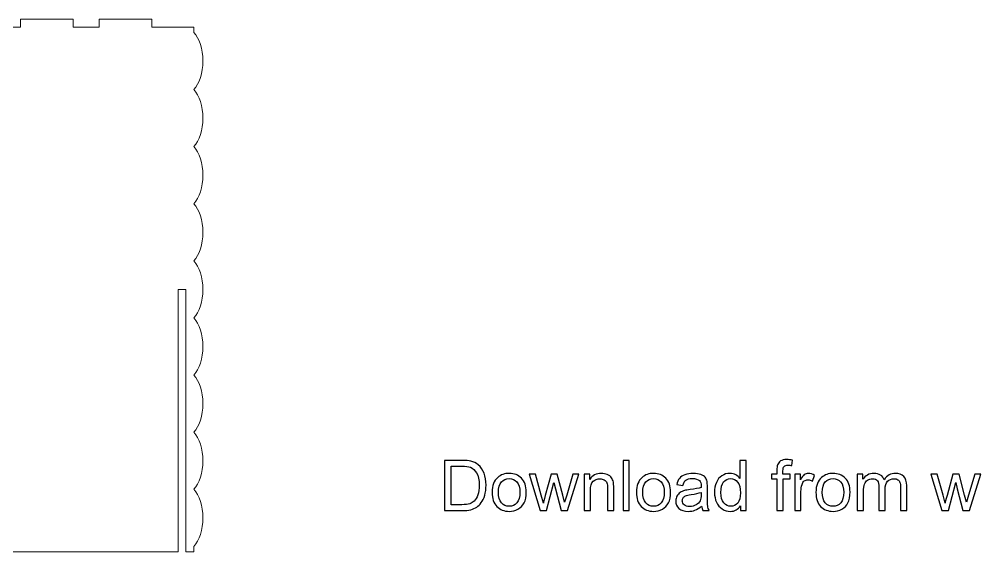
# Model space of a CAD drawing. Header units: millimetres. Extents: x 163 to 1278, y -605 to 37.
# Drawn here: x 484.1 to 850.4, y -604.7 to -401.7 of the extents above; entities that cross this region are included whole.
import ezdxf

# ---------------------------------------------------------------- set-up
doc = ezdxf.new("R2010")
doc.units = ezdxf.units.MM
doc.header["$MEASUREMENT"] = 0
doc.layers.add('Layer 1', color=7, linetype='Continuous')

msp = doc.modelspace()

# ---------------------------------------------------------------- linework, layer by layer
at = {"layer": 'Layer 1', "color": 250, "lineweight": 20}
msp.add_open_spline([(438.5568, -604.6621), (438.5568, -604.6621), (441.5568, -604.6621), (441.5568, -604.6621), (441.5568, -604.6621), (441.5568, -604.6621), (441.5568, -504.662), (441.5568, -504.662), (441.5568, -504.662), (441.5568, -504.662), (444.5567, -504.662), (444.5567, -504.662), (444.5567, -504.662), (444.5567, -504.662), (444.5567, -604.6621), (444.5567, -604.6621), (444.5567, -604.6621), (444.5567, -604.6621), (544.5567, -604.6621), (544.5567, -604.6621), (544.5567, -604.6621), (544.5567, -604.6621), (544.5567, -504.662), (544.5567, -504.662), (544.5567, -504.662), (544.5567, -504.662), (547.5567, -504.662), (547.5567, -504.662), (547.5567, -504.662), (547.5567, -504.662), (547.5567, -604.6621), (547.5567, -604.6621), (547.5567, -604.6621), (547.5567, -604.6621), (550.5567, -604.6621), (550.5567, -604.6621), (550.5567, -604.6621), (550.5567, -604.6621), (550.5567, -602.6251), (550.5567, -602.6251), (550.5567, -602.6251), (552.6596, -600.3279), (554.053, -596.3112), (554.053, -591.7403), (554.053, -591.7403), (554.053, -587.1693), (552.6596, -583.1527), (550.5567, -580.8555), (550.5567, -580.8555), (552.6596, -578.5583), (554.053, -574.5417), (554.053, -569.9707), (554.053, -569.9707), (554.053, -565.3998), (552.6596, -561.3832), (550.5567, -559.086), (550.5567, -559.086), (552.6596, -556.7888), (554.053, -552.7721), (554.053, -548.2012), (554.053, -548.2012), (554.053, -543.6302), (552.6596, -539.6136), (550.5567, -537.3164), (550.5567, -537.3164), (552.6596, -535.0192), (554.053, -531.0026), (554.053, -526.4316), (554.053, -526.4316), (554.053, -521.8606), (552.6596, -517.844), (550.5567, -515.5468), (550.5567, -515.5468), (552.6596, -513.2496), (554.053, -509.233), (554.053, -504.662), (554.053, -504.662), (554.053, -500.091), (552.6596, -496.0744), (550.5567, -493.7772), (550.5567, -493.7772), (552.6596, -491.48), (554.053, -487.4634), (554.053, -482.8924), (554.053, -482.8924), (554.053, -478.3215), (552.6596, -474.3048), (550.5567, -472.0076), (550.5567, -472.0076), (552.6596, -469.7104), (554.053, -465.6938), (554.053, -461.1229), (554.053, -461.1229), (554.053, -456.5519), (552.6596, -452.5353), (550.5567, -450.2381), (550.5567, -450.2381), (552.6596, -447.9409), (554.053, -443.9243), (554.053, -439.3533), (554.053, -439.3533), (554.053, -434.7823), (552.6596, -430.7657), (550.5567, -428.4685), (550.5567, -428.4685), (552.6596, -426.1713), (554.053, -422.1547), (554.053, -417.5837), (554.053, -417.5837), (554.053, -413.0128), (552.6596, -408.9961), (550.5567, -406.6989), (550.5567, -406.6989), (550.5567, -406.6989), (550.5567, -404.6619), (550.5567, -404.6619), (550.5567, -404.6619), (550.5567, -404.6619), (546.4664, -404.6619), (546.4664, -404.6619), (546.4664, -404.6619), (546.4664, -404.6619), (534.5567, -404.6619), (534.5567, -404.6619), (534.5567, -404.6619), (534.5567, -404.6619), (534.5567, -401.6619), (534.5567, -401.6619), (534.5567, -401.6619), (534.5567, -401.6619), (514.5567, -401.6619), (514.5567, -401.6619), (514.5567, -401.6619), (514.5567, -401.6619), (514.5567, -404.6619), (514.5567, -404.6619), (514.5567, -404.6619), (514.5567, -404.6619), (504.5567, -404.6619), (504.5567, -404.6619), (504.5567, -404.6619), (504.5567, -404.6619), (504.5567, -401.6619), (504.5567, -401.6619), (504.5567, -401.6619), (504.5567, -401.6619), (484.5567, -401.6619), (484.5567, -401.6619), (484.5567, -401.6619), (484.5567, -401.6619), (484.5567, -404.6619), (484.5567, -404.6619), (484.5567, -404.6619), (484.5567, -404.6619), (474.5567, -404.6619), (474.5567, -404.6619), (474.5567, -404.6619), (474.5567, -404.6619), (474.5567, -401.6619), (474.5567, -401.6619), (474.5567, -401.6619), (474.5567, -401.6619), (454.5567, -401.6619), (454.5567, -401.6619), (454.5567, -401.6619), (454.5567, -401.6619), (454.5567, -404.6619), (454.5567, -404.6619), (454.5567, -404.6619), (454.5567, -404.6619), (442.647, -404.6619), (442.647, -404.6619), (442.647, -404.6619), (442.647, -404.6619), (438.5568, -404.6619), (438.5568, -404.6619), (438.5568, -404.6619), (438.5568, -404.6619), (438.5568, -406.6989), (438.5568, -406.6989), (438.5568, -406.6989), (436.4539, -408.9961), (435.0605, -413.0128), (435.0605, -417.5837), (435.0605, -417.5837), (435.0605, -422.1547), (436.4539, -426.1713), (438.5568, -428.4685), (438.5568, -428.4685), (436.4539, -430.7657), (435.0605, -434.7823), (435.0605, -439.3533), (435.0605, -439.3533), (435.0605, -443.9243), (436.4539, -447.9409), (438.5568, -450.2381), (438.5568, -450.2381), (436.4539, -452.5353), (435.0605, -456.5519), (435.0605, -461.1229), (435.0605, -461.1229), (435.0605, -465.6938), (436.4539, -469.7104), (438.5568, -472.0076), (438.5568, -472.0076), (436.4539, -474.3048), (435.0605, -478.3215), (435.0605, -482.8924), (435.0605, -482.8924), (435.0605, -487.4634), (436.4539, -491.48), (438.5568, -493.7772), (438.5568, -493.7772), (436.4539, -496.0744), (435.0605, -500.091), (435.0605, -504.662), (435.0605, -504.662), (435.0605, -509.233), (436.4539, -513.2496), (438.5568, -515.5468), (438.5568, -515.5468), (436.4539, -517.844), (435.0605, -521.8606), (435.0605, -526.4316), (435.0605, -526.4316), (435.0605, -531.0026), (436.4539, -535.0192), (438.5568, -537.3164), (438.5568, -537.3164), (436.4539, -539.6136), (435.0605, -543.6302), (435.0605, -548.2012), (435.0605, -548.2012), (435.0605, -552.7721), (436.4539, -556.7888), (438.5568, -559.086), (438.5568, -559.086), (436.4539, -561.3832), (435.0605, -565.3998), (435.0605, -569.9707), (435.0605, -569.9707), (435.0605, -574.5417), (436.4539, -578.5583), (438.5568, -580.8555), (438.5568, -580.8555), (436.4539, -583.1527), (435.0605, -587.1693), (435.0605, -591.7403), (435.0605, -591.7403), (435.0605, -596.3112), (436.4539, -600.3279), (438.5568, -602.6251), (438.5568, -602.6251), (438.5568, -602.6251), (438.5568, -604.6621), (438.5568, -604.6621)], degree=3, knots=[0, 0, 0, 0, 0.01538462, 0.01538462, 0.01538462, 0.01538462, 0.03076923, 0.03076923, 0.03076923, 0.03076923, 0.04615385, 0.04615385, 0.04615385, 0.04615385, 0.06153846, 0.06153846, 0.06153846, 0.06153846, 0.07692308, 0.07692308, 0.07692308, 0.07692308, 0.09230769, 0.09230769, 0.09230769, 0.09230769, 0.10769231, 0.10769231, 0.10769231, 0.10769231, 0.12307692, 0.12307692, 0.12307692, 0.12307692, 0.13846154, 0.13846154, 0.13846154, 0.13846154, 0.15384615, 0.15384615, 0.15384615, 0.15384615, 0.16923077, 0.16923077, 0.16923077, 0.16923077, 0.18461538, 0.18461538, 0.18461538, 0.18461538, 0.2, 0.2, 0.2, 0.2, 0.21538462, 0.21538462, 0.21538462, 0.21538462, 0.23076923, 0.23076923, 0.23076923, 0.23076923, 0.24615385, 0.24615385, 0.24615385, 0.24615385, 0.26153846, 0.26153846, 0.26153846, 0.26153846, 0.27692308, 0.27692308, 0.27692308, 0.27692308, 0.29230769, 0.29230769, 0.29230769, 0.29230769, 0.30769231, 0.30769231, 0.30769231, 0.30769231, 0.32307692, 0.32307692, 0.32307692, 0.32307692, 0.33846154, 0.33846154, 0.33846154, 0.33846154, 0.35384615, 0.35384615, 0.35384615, 0.35384615, 0.36923077, 0.36923077, 0.36923077, 0.36923077, 0.38461538, 0.38461538, 0.38461538, 0.38461538, 0.4, 0.4, 0.4, 0.4, 0.41538462, 0.41538462, 0.41538462, 0.41538462, 0.43076923, 0.43076923, 0.43076923, 0.43076923, 0.44615385, 0.44615385, 0.44615385, 0.44615385, 0.46153846, 0.46153846, 0.46153846, 0.46153846, 0.47692308, 0.47692308, 0.47692308, 0.47692308, 0.49230769, 0.49230769, 0.49230769, 0.49230769, 0.50769231, 0.50769231, 0.50769231, 0.50769231, 0.52307692, 0.52307692, 0.52307692, 0.52307692, 0.53846154, 0.53846154, 0.53846154, 0.53846154, 0.55384615, 0.55384615, 0.55384615, 0.55384615, 0.56923077, 0.56923077, 0.56923077, 0.56923077, 0.58461538, 0.58461538, 0.58461538, 0.58461538, 0.6, 0.6, 0.6, 0.6, 0.61538462, 0.61538462, 0.61538462, 0.61538462, 0.63076923, 0.63076923, 0.63076923, 0.63076923, 0.64615385, 0.64615385, 0.64615385, 0.64615385, 0.66153846, 0.66153846, 0.66153846, 0.66153846, 0.67692308, 0.67692308, 0.67692308, 0.67692308, 0.69230769, 0.69230769, 0.69230769, 0.69230769, 0.70769231, 0.70769231, 0.70769231, 0.70769231, 0.72307692, 0.72307692, 0.72307692, 0.72307692, 0.73846154, 0.73846154, 0.73846154, 0.73846154, 0.75384615, 0.75384615, 0.75384615, 0.75384615, 0.76923077, 0.76923077, 0.76923077, 0.76923077, 0.78461538, 0.78461538, 0.78461538, 0.78461538, 0.8, 0.8, 0.8, 0.8, 0.81538462, 0.81538462, 0.81538462, 0.81538462, 0.83076923, 0.83076923, 0.83076923, 0.83076923, 0.84615385, 0.84615385, 0.84615385, 0.84615385, 0.86153846, 0.86153846, 0.86153846, 0.86153846, 0.87692308, 0.87692308, 0.87692308, 0.87692308, 0.89230769, 0.89230769, 0.89230769, 0.89230769, 0.90769231, 0.90769231, 0.90769231, 0.90769231, 0.92307692, 0.92307692, 0.92307692, 0.92307692, 0.93846154, 0.93846154, 0.93846154, 0.93846154, 0.95384615, 0.95384615, 0.95384615, 0.95384615, 0.96923077, 0.96923077, 0.96923077, 0.96923077, 1, 1, 1, 1], dxfattribs=at)
at = {"layer": 'Layer 1', "color": 250}
for points, knots in [([(646.0749, -588.9556), (646.0749, -588.9556), (646.0749, -569.8124), (646.0749, -569.8124), (646.0749, -569.8124), (646.0749, -569.8124), (652.6698, -569.8124), (652.6698, -569.8124), (652.6698, -569.8124), (654.1582, -569.8124), (655.2945, -569.9015), (656.0787, -570.0842), (656.0787, -570.0842), (657.1749, -570.3382), (658.1107, -570.7972), (658.886, -571.4567), (658.886, -571.4567), (659.8976, -572.3123), (660.6506, -573.3995), (661.1497, -574.7274), (661.1497, -574.7274), (661.6532, -576.0553), (661.9028, -577.5748), (661.9028, -579.2815), (661.9028, -579.2815), (661.9028, -580.7342), (661.7335, -582.022), (661.3948, -583.1449), (661.3948, -583.1449), (661.0561, -584.2678), (660.6194, -585.1991), (660.0892, -585.9344), (660.0892, -585.9344), (659.5544, -586.6696), (658.9752, -587.2489), (658.3424, -587.6678), (658.3424, -587.6678), (657.7141, -588.0911), (656.9521, -588.412), (656.0609, -588.6303), (656.0609, -588.6303), (655.1652, -588.8487), (654.1403, -588.9556), (652.9818, -588.9556), (652.9818, -588.9556), (652.9818, -588.9556), (646.0749, -588.9556), (646.0749, -588.9556)], [0, 0, 0, 0, 0.07692308, 0.07692308, 0.07692308, 0.07692308, 0.15384615, 0.15384615, 0.15384615, 0.15384615, 0.23076923, 0.23076923, 0.23076923, 0.23076923, 0.30769231, 0.30769231, 0.30769231, 0.30769231, 0.38461538, 0.38461538, 0.38461538, 0.38461538, 0.46153846, 0.46153846, 0.46153846, 0.46153846, 0.53846154, 0.53846154, 0.53846154, 0.53846154, 0.61538462, 0.61538462, 0.61538462, 0.61538462, 0.69230769, 0.69230769, 0.69230769, 0.69230769, 0.76923077, 0.76923077, 0.76923077, 0.76923077, 0.84615385, 0.84615385, 0.84615385, 0.84615385, 1, 1, 1, 1]), ([(714.0831, -588.9556), (714.0831, -588.9556), (714.0831, -569.8124), (714.0831, -569.8124), (714.0831, -569.8124), (714.0831, -569.8124), (716.4359, -569.8124), (716.4359, -569.8124), (716.4359, -569.8124), (716.4359, -569.8124), (716.4359, -588.9556), (716.4359, -588.9556), (716.4359, -588.9556), (716.4359, -588.9556), (714.0831, -588.9556), (714.0831, -588.9556)], [0, 0, 0, 0, 0.2, 0.2, 0.2, 0.2, 0.4, 0.4, 0.4, 0.4, 0.6, 0.6, 0.6, 0.6, 1, 1, 1, 1]), ([(758.7728, -588.9556), (758.7728, -588.9556), (758.7728, -587.1955), (758.7728, -587.1955), (758.7728, -587.1955), (757.8949, -588.5635), (756.6027, -589.2497), (754.896, -589.2497), (754.896, -589.2497), (753.7909, -589.2497), (752.7749, -588.9467), (751.8525, -588.3362), (751.8525, -588.3362), (750.9257, -587.7302), (750.2082, -586.8791), (749.6958, -585.7918), (749.6958, -585.7918), (749.1878, -584.7001), (748.9338, -583.4479), (748.9338, -582.0309), (748.9338, -582.0309), (748.9338, -580.6495), (749.1655, -579.3974), (749.6245, -578.27), (749.6245, -578.27), (750.0879, -577.1471), (750.7786, -576.2826), (751.701, -575.6855), (751.701, -575.6855), (752.619, -575.0839), (753.6528, -574.7854), (754.789, -574.7854), (754.789, -574.7854), (755.6268, -574.7854), (756.3709, -574.9636), (757.0215, -575.3156), (757.0215, -575.3156), (757.6721, -575.6677), (758.2024, -576.1311), (758.6123, -576.697), (758.6123, -576.697), (758.6123, -576.697), (758.6123, -569.8124), (758.6123, -569.8124), (758.6123, -569.8124), (758.6123, -569.8124), (760.9651, -569.8124), (760.9651, -569.8124), (760.9651, -569.8124), (760.9651, -569.8124), (760.9651, -588.9556), (760.9651, -588.9556), (760.9651, -588.9556), (760.9651, -588.9556), (758.7728, -588.9556), (758.7728, -588.9556)], [0, 0, 0, 0, 0.06666667, 0.06666667, 0.06666667, 0.06666667, 0.13333333, 0.13333333, 0.13333333, 0.13333333, 0.2, 0.2, 0.2, 0.2, 0.26666667, 0.26666667, 0.26666667, 0.26666667, 0.33333333, 0.33333333, 0.33333333, 0.33333333, 0.4, 0.4, 0.4, 0.4, 0.46666667, 0.46666667, 0.46666667, 0.46666667, 0.53333333, 0.53333333, 0.53333333, 0.53333333, 0.6, 0.6, 0.6, 0.6, 0.66666667, 0.66666667, 0.66666667, 0.66666667, 0.73333333, 0.73333333, 0.73333333, 0.73333333, 0.8, 0.8, 0.8, 0.8, 0.86666667, 0.86666667, 0.86666667, 0.86666667, 1, 1, 1, 1]), ([(772.6756, -588.9556), (772.6756, -588.9556), (772.6756, -576.8975), (772.6756, -576.8975), (772.6756, -576.8975), (772.6756, -576.8975), (770.5901, -576.8975), (770.5901, -576.8975), (770.5901, -576.8975), (770.5901, -576.8975), (770.5901, -575.0795), (770.5901, -575.0795), (770.5901, -575.0795), (770.5901, -575.0795), (772.6756, -575.0795), (772.6756, -575.0795), (772.6756, -575.0795), (772.6756, -575.0795), (772.6756, -573.609), (772.6756, -573.609), (772.6756, -573.609), (772.6756, -572.6776), (772.7558, -571.987), (772.9206, -571.5369), (772.9206, -571.5369), (773.1479, -570.9309), (773.54, -570.4363), (774.1104, -570.0575), (774.1104, -570.0575), (774.6763, -569.6787), (775.474, -569.4916), (776.4988, -569.4916), (776.4988, -569.4916), (777.1628, -569.4916), (777.8936, -569.5718), (778.6957, -569.7277), (778.6957, -569.7277), (778.6957, -569.7277), (778.3437, -571.7864), (778.3437, -571.7864), (778.3437, -571.7864), (777.8535, -571.7018), (777.3945, -571.6572), (776.9578, -571.6572), (776.9578, -571.6572), (776.2449, -571.6572), (775.7413, -571.8087), (775.4428, -572.1117), (775.4428, -572.1117), (775.1487, -572.4147), (775.0016, -572.9807), (775.0016, -573.8095), (775.0016, -573.8095), (775.0016, -573.8095), (775.0016, -575.0795), (775.0016, -575.0795), (775.0016, -575.0795), (775.0016, -575.0795), (777.702, -575.0795), (777.702, -575.0795), (777.702, -575.0795), (777.702, -575.0795), (777.702, -576.8975), (777.702, -576.8975), (777.702, -576.8975), (777.702, -576.8975), (775.0284, -576.8975), (775.0284, -576.8975), (775.0284, -576.8975), (775.0284, -576.8975), (775.0284, -588.9556), (775.0284, -588.9556), (775.0284, -588.9556), (775.0284, -588.9556), (772.6756, -588.9556), (772.6756, -588.9556)], [0, 0, 0, 0, 0.05, 0.05, 0.05, 0.05, 0.1, 0.1, 0.1, 0.1, 0.15, 0.15, 0.15, 0.15, 0.2, 0.2, 0.2, 0.2, 0.25, 0.25, 0.25, 0.25, 0.3, 0.3, 0.3, 0.3, 0.35, 0.35, 0.35, 0.35, 0.4, 0.4, 0.4, 0.4, 0.45, 0.45, 0.45, 0.45, 0.5, 0.5, 0.5, 0.5, 0.55, 0.55, 0.55, 0.55, 0.6, 0.6, 0.6, 0.6, 0.65, 0.65, 0.65, 0.65, 0.7, 0.7, 0.7, 0.7, 0.75, 0.75, 0.75, 0.75, 0.8, 0.8, 0.8, 0.8, 0.85, 0.85, 0.85, 0.85, 0.9, 0.9, 0.9, 0.9, 1, 1, 1, 1]), ([(648.6148, -586.7098), (648.6148, -586.7098), (652.6966, -586.7098), (652.6966, -586.7098), (652.6966, -586.7098), (653.9576, -586.7098), (654.9469, -586.5939), (655.6643, -586.3577), (655.6643, -586.3577), (656.3817, -586.1216), (656.9521, -585.7918), (657.3799, -585.364), (657.3799, -585.364), (657.977, -584.7625), (658.4449, -583.9515), (658.7791, -582.9355), (658.7791, -582.9355), (659.1133, -581.9195), (659.2826, -580.6896), (659.2826, -579.2414), (659.2826, -579.2414), (659.2826, -577.2362), (658.9529, -575.6944), (658.2978, -574.616), (658.2978, -574.616), (657.6428, -573.5377), (656.8452, -572.8158), (655.9049, -572.4504), (655.9049, -572.4504), (655.2276, -572.1875), (654.1359, -572.0583), (652.6297, -572.0583), (652.6297, -572.0583), (652.6297, -572.0583), (648.6148, -572.0583), (648.6148, -572.0583), (648.6148, -572.0583), (648.6148, -572.0583), (648.6148, -586.7098), (648.6148, -586.7098)], [0, 0, 0, 0, 0.09090909, 0.09090909, 0.09090909, 0.09090909, 0.18181818, 0.18181818, 0.18181818, 0.18181818, 0.27272727, 0.27272727, 0.27272727, 0.27272727, 0.36363636, 0.36363636, 0.36363636, 0.36363636, 0.45454545, 0.45454545, 0.45454545, 0.45454545, 0.54545455, 0.54545455, 0.54545455, 0.54545455, 0.63636364, 0.63636364, 0.63636364, 0.63636364, 0.72727273, 0.72727273, 0.72727273, 0.72727273, 0.81818182, 0.81818182, 0.81818182, 0.81818182, 1, 1, 1, 1]), ([(664.2066, -582.0175), (664.2066, -579.4553), (664.9196, -577.557), (666.35, -576.3227), (666.35, -576.3227), (667.5397, -575.2978), (668.9969, -574.7854), (670.7124, -574.7854), (670.7124, -574.7854), (672.6152, -574.7854), (674.1748, -575.4092), (675.3868, -576.6569), (675.3868, -576.6569), (676.5944, -577.9001), (677.2004, -579.6246), (677.2004, -581.8215), (677.2004, -581.8215), (677.2004, -583.6039), (676.9331, -585.0031), (676.3984, -586.0235), (676.3984, -586.0235), (675.8636, -587.044), (675.0838, -587.8371), (674.0589, -588.403), (674.0589, -588.403), (673.0385, -588.969), (671.92, -589.2497), (670.7124, -589.2497), (670.7124, -589.2497), (668.7696, -589.2497), (667.2011, -588.6303), (666.0024, -587.3871), (666.0024, -587.3871), (664.8037, -586.1438), (664.2066, -584.3525), (664.2066, -582.0175)], [0, 0, 0, 0, 0.1, 0.1, 0.1, 0.1, 0.2, 0.2, 0.2, 0.2, 0.3, 0.3, 0.3, 0.3, 0.4, 0.4, 0.4, 0.4, 0.5, 0.5, 0.5, 0.5, 0.6, 0.6, 0.6, 0.6, 0.7, 0.7, 0.7, 0.7, 0.8, 0.8, 0.8, 0.8, 1, 1, 1, 1]), ([(682.4541, -588.9556), (682.4541, -588.9556), (678.2609, -575.0795), (678.2609, -575.0795), (678.2609, -575.0795), (678.2609, -575.0795), (680.7207, -575.0795), (680.7207, -575.0795), (680.7207, -575.0795), (680.7207, -575.0795), (682.9353, -583.087), (682.9353, -583.087), (682.9353, -583.087), (682.9353, -583.087), (683.7196, -586.0681), (683.7196, -586.0681), (683.7196, -586.0681), (683.7508, -585.921), (683.9914, -584.9674), (684.437, -583.2073), (684.437, -583.2073), (684.437, -583.2073), (686.6339, -575.0795), (686.6339, -575.0795), (686.6339, -575.0795), (686.6339, -575.0795), (689.0446, -575.0795), (689.0446, -575.0795), (689.0446, -575.0795), (689.0446, -575.0795), (691.1345, -583.136), (691.1345, -583.136), (691.1345, -583.136), (691.1345, -583.136), (691.8162, -585.7784), (691.8162, -585.7784), (691.8162, -585.7784), (691.8162, -585.7784), (692.6139, -583.1004), (692.6139, -583.1004), (692.6139, -583.1004), (692.6139, -583.1004), (695.0112, -575.0795), (695.0112, -575.0795), (695.0112, -575.0795), (695.0112, -575.0795), (697.2972, -575.0795), (697.2972, -575.0795), (697.2972, -575.0795), (697.2972, -575.0795), (692.9436, -588.9556), (692.9436, -588.9556), (692.9436, -588.9556), (692.9436, -588.9556), (690.5106, -588.9556), (690.5106, -588.9556), (690.5106, -588.9556), (690.5106, -588.9556), (688.3093, -580.654), (688.3093, -580.654), (688.3093, -580.654), (688.3093, -580.654), (687.7523, -578.2789), (687.7523, -578.2789), (687.7523, -578.2789), (687.7523, -578.2789), (684.945, -588.9556), (684.945, -588.9556), (684.945, -588.9556), (684.945, -588.9556), (682.4541, -588.9556), (682.4541, -588.9556)], [0, 0, 0, 0, 0.05263158, 0.05263158, 0.05263158, 0.05263158, 0.10526316, 0.10526316, 0.10526316, 0.10526316, 0.15789474, 0.15789474, 0.15789474, 0.15789474, 0.21052632, 0.21052632, 0.21052632, 0.21052632, 0.26315789, 0.26315789, 0.26315789, 0.26315789, 0.31578947, 0.31578947, 0.31578947, 0.31578947, 0.36842105, 0.36842105, 0.36842105, 0.36842105, 0.42105263, 0.42105263, 0.42105263, 0.42105263, 0.47368421, 0.47368421, 0.47368421, 0.47368421, 0.52631579, 0.52631579, 0.52631579, 0.52631579, 0.57894737, 0.57894737, 0.57894737, 0.57894737, 0.63157895, 0.63157895, 0.63157895, 0.63157895, 0.68421053, 0.68421053, 0.68421053, 0.68421053, 0.73684211, 0.73684211, 0.73684211, 0.73684211, 0.78947368, 0.78947368, 0.78947368, 0.78947368, 0.84210526, 0.84210526, 0.84210526, 0.84210526, 0.89473684, 0.89473684, 0.89473684, 0.89473684, 1, 1, 1, 1]), ([(699.2668, -588.9556), (699.2668, -588.9556), (699.2668, -575.0795), (699.2668, -575.0795), (699.2668, -575.0795), (699.2668, -575.0795), (701.379, -575.0795), (701.379, -575.0795), (701.379, -575.0795), (701.379, -575.0795), (701.379, -577.049), (701.379, -577.049), (701.379, -577.049), (702.3949, -575.5384), (703.8654, -574.7854), (705.786, -574.7854), (705.786, -574.7854), (706.6237, -574.7854), (707.3902, -574.9369), (708.0898, -575.2354), (708.0898, -575.2354), (708.7894, -575.534), (709.3152, -575.9306), (709.6628, -576.4163), (709.6628, -576.4163), (710.0103, -576.902), (710.2554, -577.4813), (710.3936, -578.1497), (710.3936, -578.1497), (710.4782, -578.5864), (710.5228, -579.3484), (710.5228, -580.4356), (710.5228, -580.4356), (710.5228, -580.4356), (710.5228, -588.9556), (710.5228, -588.9556), (710.5228, -588.9556), (710.5228, -588.9556), (708.17, -588.9556), (708.17, -588.9556), (708.17, -588.9556), (708.17, -588.9556), (708.17, -580.5248), (708.17, -580.5248), (708.17, -580.5248), (708.17, -579.5667), (708.0809, -578.8493), (707.8982, -578.3769), (707.8982, -578.3769), (707.7155, -577.9046), (707.3902, -577.5258), (706.9267, -577.2406), (706.9267, -577.2406), (706.4633, -576.9599), (705.9152, -576.8173), (705.2914, -576.8173), (705.2914, -576.8173), (704.2932, -576.8173), (703.4332, -577.1337), (702.7069, -577.7709), (702.7069, -577.7709), (701.9805, -578.4037), (701.6196, -579.6113), (701.6196, -581.3848), (701.6196, -581.3848), (701.6196, -581.3848), (701.6196, -588.9556), (701.6196, -588.9556), (701.6196, -588.9556), (701.6196, -588.9556), (699.2668, -588.9556), (699.2668, -588.9556)], [0, 0, 0, 0, 0.05263158, 0.05263158, 0.05263158, 0.05263158, 0.10526316, 0.10526316, 0.10526316, 0.10526316, 0.15789474, 0.15789474, 0.15789474, 0.15789474, 0.21052632, 0.21052632, 0.21052632, 0.21052632, 0.26315789, 0.26315789, 0.26315789, 0.26315789, 0.31578947, 0.31578947, 0.31578947, 0.31578947, 0.36842105, 0.36842105, 0.36842105, 0.36842105, 0.42105263, 0.42105263, 0.42105263, 0.42105263, 0.47368421, 0.47368421, 0.47368421, 0.47368421, 0.52631579, 0.52631579, 0.52631579, 0.52631579, 0.57894737, 0.57894737, 0.57894737, 0.57894737, 0.63157895, 0.63157895, 0.63157895, 0.63157895, 0.68421053, 0.68421053, 0.68421053, 0.68421053, 0.73684211, 0.73684211, 0.73684211, 0.73684211, 0.78947368, 0.78947368, 0.78947368, 0.78947368, 0.84210526, 0.84210526, 0.84210526, 0.84210526, 0.89473684, 0.89473684, 0.89473684, 0.89473684, 1, 1, 1, 1]), ([(719.1942, -582.0175), (719.1942, -579.4553), (719.9072, -577.557), (721.3376, -576.3227), (721.3376, -576.3227), (722.5273, -575.2978), (723.9845, -574.7854), (725.7, -574.7854), (725.7, -574.7854), (727.6028, -574.7854), (729.1624, -575.4092), (730.3744, -576.6569), (730.3744, -576.6569), (731.582, -577.9001), (732.188, -579.6246), (732.188, -581.8215), (732.188, -581.8215), (732.188, -583.6039), (731.9207, -585.0031), (731.386, -586.0235), (731.386, -586.0235), (730.8512, -587.044), (730.0714, -587.8371), (729.0465, -588.403), (729.0465, -588.403), (728.0261, -588.969), (726.9076, -589.2497), (725.7, -589.2497), (725.7, -589.2497), (723.7572, -589.2497), (722.1887, -588.6303), (720.99, -587.3871), (720.99, -587.3871), (719.7913, -586.1438), (719.1942, -584.3525), (719.1942, -582.0175)], [0, 0, 0, 0, 0.1, 0.1, 0.1, 0.1, 0.2, 0.2, 0.2, 0.2, 0.3, 0.3, 0.3, 0.3, 0.4, 0.4, 0.4, 0.4, 0.5, 0.5, 0.5, 0.5, 0.6, 0.6, 0.6, 0.6, 0.7, 0.7, 0.7, 0.7, 0.8, 0.8, 0.8, 0.8, 1, 1, 1, 1]), ([(744.0099, -587.2177), (743.1365, -587.9619), (742.2943, -588.4833), (741.4878, -588.7907), (741.4878, -588.7907), (740.6812, -589.0982), (739.8168, -589.2497), (738.8899, -589.2497), (738.8899, -589.2497), (737.3659, -589.2497), (736.194, -588.8798), (735.3741, -588.1357), (735.3741, -588.1357), (734.5542, -587.396), (734.1442, -586.4468), (734.1442, -585.2927), (734.1442, -585.2927), (734.1442, -584.6154), (734.3002, -583.996), (734.6076, -583.4346), (734.6076, -583.4346), (734.9196, -582.8731), (735.3251, -582.4275), (735.8241, -582.0888), (735.8241, -582.0888), (736.3277, -581.7502), (736.8891, -581.4917), (737.5174, -581.3179), (737.5174, -581.3179), (737.9809, -581.1976), (738.6805, -581.0818), (739.6118, -580.9659), (739.6118, -580.9659), (741.5101, -580.7431), (742.9137, -580.4713), (743.8094, -580.1594), (743.8094, -580.1594), (743.8183, -579.8385), (743.8227, -579.6335), (743.8227, -579.5489), (743.8227, -579.5489), (743.8227, -578.5953), (743.5999, -577.9224), (743.1543, -577.5303), (743.1543, -577.5303), (742.5528, -577), (741.6571, -576.7371), (740.4718, -576.7371), (740.4718, -576.7371), (739.3622, -576.7371), (738.5423, -576.9332), (738.0165, -577.3209), (738.0165, -577.3209), (737.4862, -577.7085), (737.0986, -578.3948), (736.8446, -579.384), (736.8446, -579.384), (736.8446, -579.384), (734.5453, -579.0632), (734.5453, -579.0632), (734.5453, -579.0632), (734.7547, -578.0784), (735.0978, -577.2807), (735.5791, -576.6747), (735.5791, -576.6747), (736.0603, -576.0687), (736.7555, -575.6053), (737.6645, -575.2755), (737.6645, -575.2755), (738.5691, -574.9502), (739.6251, -574.7854), (740.8194, -574.7854), (740.8194, -574.7854), (742.0047, -574.7854), (742.9716, -574.9235), (743.7158, -575.2042), (743.7158, -575.2042), (744.4555, -575.485), (745.0036, -575.8325), (745.3512, -576.2559), (745.3512, -576.2559), (745.6987, -576.6792), (745.9438, -577.2139), (746.0864, -577.86), (746.0864, -577.86), (746.1622, -578.2611), (746.2023, -578.983), (746.2023, -580.0212), (746.2023, -580.0212), (746.2023, -580.0212), (746.2023, -583.1405), (746.2023, -583.1405), (746.2023, -583.1405), (746.2023, -585.3195), (746.2513, -586.6964), (746.3493, -587.2801), (746.3493, -587.2801), (746.4429, -587.8639), (746.639, -588.4209), (746.9242, -588.9556), (746.9242, -588.9556), (746.9242, -588.9556), (744.4644, -588.9556), (744.4644, -588.9556), (744.4644, -588.9556), (744.2282, -588.461), (744.0767, -587.8817), (744.0099, -587.2177)], [0, 0, 0, 0, 0.03571429, 0.03571429, 0.03571429, 0.03571429, 0.07142857, 0.07142857, 0.07142857, 0.07142857, 0.10714286, 0.10714286, 0.10714286, 0.10714286, 0.14285714, 0.14285714, 0.14285714, 0.14285714, 0.17857143, 0.17857143, 0.17857143, 0.17857143, 0.21428571, 0.21428571, 0.21428571, 0.21428571, 0.25, 0.25, 0.25, 0.25, 0.28571429, 0.28571429, 0.28571429, 0.28571429, 0.32142857, 0.32142857, 0.32142857, 0.32142857, 0.35714286, 0.35714286, 0.35714286, 0.35714286, 0.39285714, 0.39285714, 0.39285714, 0.39285714, 0.42857143, 0.42857143, 0.42857143, 0.42857143, 0.46428571, 0.46428571, 0.46428571, 0.46428571, 0.5, 0.5, 0.5, 0.5, 0.53571429, 0.53571429, 0.53571429, 0.53571429, 0.57142857, 0.57142857, 0.57142857, 0.57142857, 0.60714286, 0.60714286, 0.60714286, 0.60714286, 0.64285714, 0.64285714, 0.64285714, 0.64285714, 0.67857143, 0.67857143, 0.67857143, 0.67857143, 0.71428571, 0.71428571, 0.71428571, 0.71428571, 0.75, 0.75, 0.75, 0.75, 0.78571429, 0.78571429, 0.78571429, 0.78571429, 0.82142857, 0.82142857, 0.82142857, 0.82142857, 0.85714286, 0.85714286, 0.85714286, 0.85714286, 0.89285714, 0.89285714, 0.89285714, 0.89285714, 0.92857143, 0.92857143, 0.92857143, 0.92857143, 1, 1, 1, 1]), ([(779.5156, -588.9556), (779.5156, -588.9556), (779.5156, -575.0795), (779.5156, -575.0795), (779.5156, -575.0795), (779.5156, -575.0795), (781.6277, -575.0795), (781.6277, -575.0795), (781.6277, -575.0795), (781.6277, -575.0795), (781.6277, -577.205), (781.6277, -577.205), (781.6277, -577.205), (782.1669, -576.2202), (782.666, -575.5696), (783.125, -575.2577), (783.125, -575.2577), (783.5839, -574.9413), (784.0875, -574.7854), (784.6356, -574.7854), (784.6356, -574.7854), (785.4287, -574.7854), (786.2353, -575.0349), (787.0552, -575.5295), (787.0552, -575.5295), (787.0552, -575.5295), (786.2175, -577.6996), (786.2175, -577.6996), (786.2175, -577.6996), (785.6471, -577.3788), (785.0767, -577.2184), (784.5063, -577.2184), (784.5063, -577.2184), (783.9939, -577.2184), (783.5349, -577.3743), (783.1294, -577.6818), (783.1294, -577.6818), (782.7239, -577.9893), (782.4343, -578.417), (782.2605, -578.9651), (782.2605, -578.9651), (781.9976, -579.7984), (781.8684, -580.7119), (781.8684, -581.7056), (781.8684, -581.7056), (781.8684, -581.7056), (781.8684, -588.9556), (781.8684, -588.9556), (781.8684, -588.9556), (781.8684, -588.9556), (779.5156, -588.9556), (779.5156, -588.9556)], [0, 0, 0, 0, 0.07142857, 0.07142857, 0.07142857, 0.07142857, 0.14285714, 0.14285714, 0.14285714, 0.14285714, 0.21428571, 0.21428571, 0.21428571, 0.21428571, 0.28571429, 0.28571429, 0.28571429, 0.28571429, 0.35714286, 0.35714286, 0.35714286, 0.35714286, 0.42857143, 0.42857143, 0.42857143, 0.42857143, 0.5, 0.5, 0.5, 0.5, 0.57142857, 0.57142857, 0.57142857, 0.57142857, 0.64285714, 0.64285714, 0.64285714, 0.64285714, 0.71428571, 0.71428571, 0.71428571, 0.71428571, 0.78571429, 0.78571429, 0.78571429, 0.78571429, 0.85714286, 0.85714286, 0.85714286, 0.85714286, 1, 1, 1, 1]), ([(787.5632, -582.0175), (787.5632, -579.4553), (788.2762, -577.557), (789.7066, -576.3227), (789.7066, -576.3227), (790.8963, -575.2978), (792.3535, -574.7854), (794.069, -574.7854), (794.069, -574.7854), (795.9718, -574.7854), (797.5314, -575.4092), (798.7434, -576.6569), (798.7434, -576.6569), (799.951, -577.9001), (800.557, -579.6246), (800.557, -581.8215), (800.557, -581.8215), (800.557, -583.6039), (800.2897, -585.0031), (799.755, -586.0235), (799.755, -586.0235), (799.2202, -587.044), (798.4404, -587.8371), (797.4155, -588.403), (797.4155, -588.403), (796.3951, -588.969), (795.2766, -589.2497), (794.069, -589.2497), (794.069, -589.2497), (792.1262, -589.2497), (790.5577, -588.6303), (789.359, -587.3871), (789.359, -587.3871), (788.1603, -586.1438), (787.5632, -584.3525), (787.5632, -582.0175)], [0, 0, 0, 0, 0.1, 0.1, 0.1, 0.1, 0.2, 0.2, 0.2, 0.2, 0.3, 0.3, 0.3, 0.3, 0.4, 0.4, 0.4, 0.4, 0.5, 0.5, 0.5, 0.5, 0.6, 0.6, 0.6, 0.6, 0.7, 0.7, 0.7, 0.7, 0.8, 0.8, 0.8, 0.8, 1, 1, 1, 1]), ([(803.3153, -588.9556), (803.3153, -588.9556), (803.3153, -575.0795), (803.3153, -575.0795), (803.3153, -575.0795), (803.3153, -575.0795), (805.4275, -575.0795), (805.4275, -575.0795), (805.4275, -575.0795), (805.4275, -575.0795), (805.4275, -577.0401), (805.4275, -577.0401), (805.4275, -577.0401), (805.8597, -576.3628), (806.439, -575.8147), (807.1609, -575.4048), (807.1609, -575.4048), (807.8827, -574.9903), (808.7027, -574.7854), (809.6251, -574.7854), (809.6251, -574.7854), (810.65, -574.7854), (811.4921, -574.9993), (812.1472, -575.4226), (812.1472, -575.4226), (812.8022, -575.8504), (813.2657, -576.443), (813.533, -577.2095), (813.533, -577.2095), (814.6381, -575.5919), (816.0685, -574.7854), (817.8331, -574.7854), (817.8331, -574.7854), (819.2145, -574.7854), (820.2795, -575.1641), (821.0192, -575.9261), (821.0192, -575.9261), (821.7633, -576.6881), (822.1377, -577.86), (822.1377, -579.4419), (822.1377, -579.4419), (822.1377, -579.4419), (822.1377, -588.9556), (822.1377, -588.9556), (822.1377, -588.9556), (822.1377, -588.9556), (819.7849, -588.9556), (819.7849, -588.9556), (819.7849, -588.9556), (819.7849, -588.9556), (819.7849, -580.2217), (819.7849, -580.2217), (819.7849, -580.2217), (819.7849, -579.286), (819.7046, -578.6087), (819.5531, -578.1942), (819.5531, -578.1942), (819.4016, -577.7798), (819.1254, -577.4501), (818.7199, -577.1961), (818.7199, -577.1961), (818.3188, -576.9421), (817.8465, -576.8173), (817.3073, -576.8173), (817.3073, -576.8173), (816.327, -576.8173), (815.516, -577.1426), (814.8698, -577.7887), (814.8698, -577.7887), (814.2237, -578.4393), (813.9029, -579.4776), (813.9029, -580.9035), (813.9029, -580.9035), (813.9029, -580.9035), (813.9029, -588.9556), (813.9029, -588.9556), (813.9029, -588.9556), (813.9029, -588.9556), (811.5501, -588.9556), (811.5501, -588.9556), (811.5501, -588.9556), (811.5501, -588.9556), (811.5501, -579.9499), (811.5501, -579.9499), (811.5501, -579.9499), (811.5501, -578.9072), (811.3585, -578.1229), (810.9752, -577.6016), (810.9752, -577.6016), (810.592, -577.0802), (809.9637, -576.8173), (809.0948, -576.8173), (809.0948, -576.8173), (808.4353, -576.8173), (807.8248, -576.9911), (807.2634, -577.3387), (807.2634, -577.3387), (806.7019, -577.6862), (806.2964, -578.1942), (806.0424, -578.8671), (806.0424, -578.8671), (805.7929, -579.5355), (805.6681, -580.5025), (805.6681, -581.7635), (805.6681, -581.7635), (805.6681, -581.7635), (805.6681, -588.9556), (805.6681, -588.9556), (805.6681, -588.9556), (805.6681, -588.9556), (803.3153, -588.9556), (803.3153, -588.9556)], [0, 0, 0, 0, 0.03448276, 0.03448276, 0.03448276, 0.03448276, 0.06896552, 0.06896552, 0.06896552, 0.06896552, 0.10344828, 0.10344828, 0.10344828, 0.10344828, 0.13793103, 0.13793103, 0.13793103, 0.13793103, 0.17241379, 0.17241379, 0.17241379, 0.17241379, 0.20689655, 0.20689655, 0.20689655, 0.20689655, 0.24137931, 0.24137931, 0.24137931, 0.24137931, 0.27586207, 0.27586207, 0.27586207, 0.27586207, 0.31034483, 0.31034483, 0.31034483, 0.31034483, 0.34482759, 0.34482759, 0.34482759, 0.34482759, 0.37931034, 0.37931034, 0.37931034, 0.37931034, 0.4137931, 0.4137931, 0.4137931, 0.4137931, 0.44827586, 0.44827586, 0.44827586, 0.44827586, 0.48275862, 0.48275862, 0.48275862, 0.48275862, 0.51724138, 0.51724138, 0.51724138, 0.51724138, 0.55172414, 0.55172414, 0.55172414, 0.55172414, 0.5862069, 0.5862069, 0.5862069, 0.5862069, 0.62068966, 0.62068966, 0.62068966, 0.62068966, 0.65517241, 0.65517241, 0.65517241, 0.65517241, 0.68965517, 0.68965517, 0.68965517, 0.68965517, 0.72413793, 0.72413793, 0.72413793, 0.72413793, 0.75862069, 0.75862069, 0.75862069, 0.75862069, 0.79310345, 0.79310345, 0.79310345, 0.79310345, 0.82758621, 0.82758621, 0.82758621, 0.82758621, 0.86206897, 0.86206897, 0.86206897, 0.86206897, 0.89655172, 0.89655172, 0.89655172, 0.89655172, 0.93103448, 0.93103448, 0.93103448, 0.93103448, 1, 1, 1, 1]), ([(835.5102, -588.9556), (835.5102, -588.9556), (831.317, -575.0795), (831.317, -575.0795), (831.317, -575.0795), (831.317, -575.0795), (833.7768, -575.0795), (833.7768, -575.0795), (833.7768, -575.0795), (833.7768, -575.0795), (835.9914, -583.087), (835.9914, -583.087), (835.9914, -583.087), (835.9914, -583.087), (836.7757, -586.0681), (836.7757, -586.0681), (836.7757, -586.0681), (836.8069, -585.921), (837.0475, -584.9674), (837.4931, -583.2073), (837.4931, -583.2073), (837.4931, -583.2073), (839.69, -575.0795), (839.69, -575.0795), (839.69, -575.0795), (839.69, -575.0795), (842.1007, -575.0795), (842.1007, -575.0795), (842.1007, -575.0795), (842.1007, -575.0795), (844.1906, -583.136), (844.1906, -583.136), (844.1906, -583.136), (844.1906, -583.136), (844.8723, -585.7784), (844.8723, -585.7784), (844.8723, -585.7784), (844.8723, -585.7784), (845.67, -583.1004), (845.67, -583.1004), (845.67, -583.1004), (845.67, -583.1004), (848.0673, -575.0795), (848.0673, -575.0795), (848.0673, -575.0795), (848.0673, -575.0795), (850.3533, -575.0795), (850.3533, -575.0795), (850.3533, -575.0795), (850.3533, -575.0795), (845.9997, -588.9556), (845.9997, -588.9556), (845.9997, -588.9556), (845.9997, -588.9556), (843.5667, -588.9556), (843.5667, -588.9556), (843.5667, -588.9556), (843.5667, -588.9556), (841.3654, -580.654), (841.3654, -580.654), (841.3654, -580.654), (841.3654, -580.654), (840.8084, -578.2789), (840.8084, -578.2789), (840.8084, -578.2789), (840.8084, -578.2789), (838.0011, -588.9556), (838.0011, -588.9556), (838.0011, -588.9556), (838.0011, -588.9556), (835.5102, -588.9556), (835.5102, -588.9556)], [0, 0, 0, 0, 0.05263158, 0.05263158, 0.05263158, 0.05263158, 0.10526316, 0.10526316, 0.10526316, 0.10526316, 0.15789474, 0.15789474, 0.15789474, 0.15789474, 0.21052632, 0.21052632, 0.21052632, 0.21052632, 0.26315789, 0.26315789, 0.26315789, 0.26315789, 0.31578947, 0.31578947, 0.31578947, 0.31578947, 0.36842105, 0.36842105, 0.36842105, 0.36842105, 0.42105263, 0.42105263, 0.42105263, 0.42105263, 0.47368421, 0.47368421, 0.47368421, 0.47368421, 0.52631579, 0.52631579, 0.52631579, 0.52631579, 0.57894737, 0.57894737, 0.57894737, 0.57894737, 0.63157895, 0.63157895, 0.63157895, 0.63157895, 0.68421053, 0.68421053, 0.68421053, 0.68421053, 0.73684211, 0.73684211, 0.73684211, 0.73684211, 0.78947368, 0.78947368, 0.78947368, 0.78947368, 0.84210526, 0.84210526, 0.84210526, 0.84210526, 0.89473684, 0.89473684, 0.89473684, 0.89473684, 1, 1, 1, 1]), ([(666.6129, -582.022), (666.6129, -583.7955), (667.0005, -585.1234), (667.7759, -586.0012), (667.7759, -586.0012), (668.5557, -586.8835), (669.5316, -587.3247), (670.7124, -587.3247), (670.7124, -587.3247), (671.8799, -587.3247), (672.8513, -586.8835), (673.6311, -585.9968), (673.6311, -585.9968), (674.4065, -585.11), (674.7942, -583.7598), (674.7942, -581.9462), (674.7942, -581.9462), (674.7942, -580.2351), (674.402, -578.9384), (673.6222, -578.0606), (673.6222, -578.0606), (672.8424, -577.1783), (671.871, -576.7371), (670.7124, -576.7371), (670.7124, -576.7371), (669.5316, -576.7371), (668.5557, -577.1738), (667.7759, -578.0516), (667.7759, -578.0516), (667.0005, -578.9295), (666.6129, -580.2529), (666.6129, -582.022)], [0, 0, 0, 0, 0.11111111, 0.11111111, 0.11111111, 0.11111111, 0.22222222, 0.22222222, 0.22222222, 0.22222222, 0.33333333, 0.33333333, 0.33333333, 0.33333333, 0.44444444, 0.44444444, 0.44444444, 0.44444444, 0.55555556, 0.55555556, 0.55555556, 0.55555556, 0.66666667, 0.66666667, 0.66666667, 0.66666667, 0.77777778, 0.77777778, 0.77777778, 0.77777778, 1, 1, 1, 1]), ([(721.6005, -582.022), (721.6005, -583.7955), (721.9881, -585.1234), (722.7635, -586.0012), (722.7635, -586.0012), (723.5433, -586.8835), (724.5192, -587.3247), (725.7, -587.3247), (725.7, -587.3247), (726.8675, -587.3247), (727.8389, -586.8835), (728.6187, -585.9968), (728.6187, -585.9968), (729.3941, -585.11), (729.7818, -583.7598), (729.7818, -581.9462), (729.7818, -581.9462), (729.7818, -580.2351), (729.3896, -578.9384), (728.6098, -578.0606), (728.6098, -578.0606), (727.83, -577.1783), (726.8586, -576.7371), (725.7, -576.7371), (725.7, -576.7371), (724.5192, -576.7371), (723.5433, -577.1738), (722.7635, -578.0516), (722.7635, -578.0516), (721.9881, -578.9295), (721.6005, -580.2529), (721.6005, -582.022)], [0, 0, 0, 0, 0.11111111, 0.11111111, 0.11111111, 0.11111111, 0.22222222, 0.22222222, 0.22222222, 0.22222222, 0.33333333, 0.33333333, 0.33333333, 0.33333333, 0.44444444, 0.44444444, 0.44444444, 0.44444444, 0.55555556, 0.55555556, 0.55555556, 0.55555556, 0.66666667, 0.66666667, 0.66666667, 0.66666667, 0.77777778, 0.77777778, 0.77777778, 0.77777778, 1, 1, 1, 1]), ([(751.3401, -582.0354), (751.3401, -583.8089), (751.7144, -585.1323), (752.4674, -586.0102), (752.4674, -586.0102), (753.2161, -586.888), (754.1028, -587.3247), (755.1233, -587.3247), (755.1233, -587.3247), (756.1526, -587.3247), (757.026, -586.9058), (757.7479, -586.0681), (757.7479, -586.0681), (758.4653, -585.2303), (758.8262, -583.9515), (758.8262, -582.2314), (758.8262, -582.2314), (758.8262, -580.3421), (758.4608, -578.9518), (757.7256, -578.065), (757.7256, -578.065), (756.9948, -577.1783), (756.0902, -576.7371), (755.0163, -576.7371), (755.0163, -576.7371), (753.9691, -576.7371), (753.0957, -577.1604), (752.3917, -578.0115), (752.3917, -578.0115), (751.6921, -578.8626), (751.3401, -580.2039), (751.3401, -582.0354)], [0, 0, 0, 0, 0.11111111, 0.11111111, 0.11111111, 0.11111111, 0.22222222, 0.22222222, 0.22222222, 0.22222222, 0.33333333, 0.33333333, 0.33333333, 0.33333333, 0.44444444, 0.44444444, 0.44444444, 0.44444444, 0.55555556, 0.55555556, 0.55555556, 0.55555556, 0.66666667, 0.66666667, 0.66666667, 0.66666667, 0.77777778, 0.77777778, 0.77777778, 0.77777778, 1, 1, 1, 1]), ([(789.9695, -582.022), (789.9695, -583.7955), (790.3571, -585.1234), (791.1325, -586.0012), (791.1325, -586.0012), (791.9123, -586.8835), (792.8882, -587.3247), (794.069, -587.3247), (794.069, -587.3247), (795.2365, -587.3247), (796.2079, -586.8835), (796.9877, -585.9968), (796.9877, -585.9968), (797.7631, -585.11), (798.1508, -583.7598), (798.1508, -581.9462), (798.1508, -581.9462), (798.1508, -580.2351), (797.7586, -578.9384), (796.9788, -578.0606), (796.9788, -578.0606), (796.199, -577.1783), (795.2276, -576.7371), (794.069, -576.7371), (794.069, -576.7371), (792.8882, -576.7371), (791.9123, -577.1738), (791.1325, -578.0516), (791.1325, -578.0516), (790.3571, -578.9295), (789.9695, -580.2529), (789.9695, -582.022)], [0, 0, 0, 0, 0.11111111, 0.11111111, 0.11111111, 0.11111111, 0.22222222, 0.22222222, 0.22222222, 0.22222222, 0.33333333, 0.33333333, 0.33333333, 0.33333333, 0.44444444, 0.44444444, 0.44444444, 0.44444444, 0.55555556, 0.55555556, 0.55555556, 0.55555556, 0.66666667, 0.66666667, 0.66666667, 0.66666667, 0.77777778, 0.77777778, 0.77777778, 0.77777778, 1, 1, 1, 1]), ([(743.8227, -582.0042), (742.9672, -582.3517), (741.6838, -582.6458), (739.9727, -582.8865), (739.9727, -582.8865), (739.0013, -583.0246), (738.3151, -583.1806), (737.914, -583.3543), (737.914, -583.3543), (737.513, -583.5281), (737.2055, -583.7821), (736.9872, -584.1119), (736.9872, -584.1119), (736.7688, -584.4461), (736.6574, -584.8159), (736.6574, -585.2259), (736.6574, -585.2259), (736.6574, -585.8453), (736.8936, -586.3666), (737.3704, -586.781), (737.3704, -586.781), (737.8472, -587.1955), (738.5423, -587.4049), (739.4558, -587.4049), (739.4558, -587.4049), (740.3604, -587.4049), (741.1669, -587.2088), (741.8755, -586.8122), (741.8755, -586.8122), (742.5795, -586.4201), (743.1009, -585.8809), (743.4306, -585.1991), (743.4306, -585.1991), (743.6846, -584.6689), (743.8094, -583.8891), (743.8094, -582.8597), (743.8094, -582.8597), (743.8094, -582.8597), (743.8227, -582.0042), (743.8227, -582.0042)], [0, 0, 0, 0, 0.09090909, 0.09090909, 0.09090909, 0.09090909, 0.18181818, 0.18181818, 0.18181818, 0.18181818, 0.27272727, 0.27272727, 0.27272727, 0.27272727, 0.36363636, 0.36363636, 0.36363636, 0.36363636, 0.45454545, 0.45454545, 0.45454545, 0.45454545, 0.54545455, 0.54545455, 0.54545455, 0.54545455, 0.63636364, 0.63636364, 0.63636364, 0.63636364, 0.72727273, 0.72727273, 0.72727273, 0.72727273, 0.81818182, 0.81818182, 0.81818182, 0.81818182, 1, 1, 1, 1])]:
    msp.add_open_spline(points, degree=3, knots=knots, dxfattribs=at)

doc.saveas('drawing.dxf')
